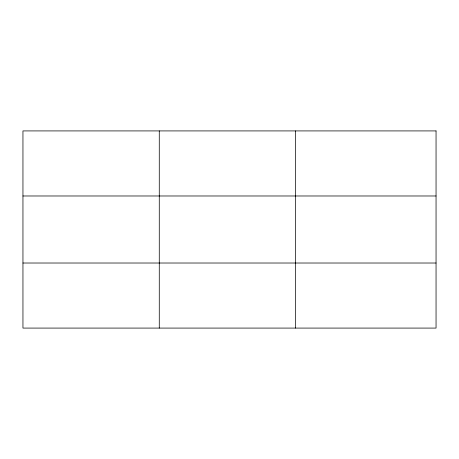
<?xml version="1.0" encoding="UTF-8"?>
<svg xmlns="http://www.w3.org/2000/svg" width="459" height="459" viewBox="0 0 459 459"><rect width="100%" height="100%" fill="white"/><g stroke="black" fill="none" stroke-linecap="round" stroke-linejoin="round"><path stroke-width="0.69" d="M159.273 130.918L159.273 328.082M295.596 130.918L295.596 328.082M22.95 195.982L436.05 195.982M22.95 263.018L436.05 263.018M436.05 130.918L436.05 328.082L22.95 328.082L22.95 130.918L436.05 130.918"/></g></svg>
